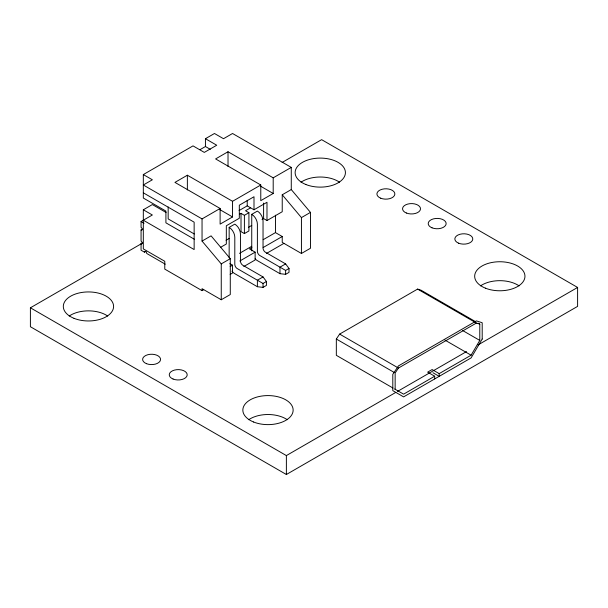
<?xml version="1.0" encoding="UTF-8"?>
<svg xmlns="http://www.w3.org/2000/svg" width="608" height="608" viewBox="0 0 608 608"><rect width="100%" height="100%" fill="white"/><g stroke="black" fill="none" stroke-linecap="round" stroke-linejoin="round"><path stroke-width="0.91" d="M434.69 378.936L434.69 376.223L427.629 372.149L432.136 369.55L439.189 373.624L471.101 355.201L479.788 340.419L479.788 324.117L478.154 323.175M392.988 388.033L336.33 355.323L336.33 339.028L339.629 334.096L417.582 289.096L420.964 290.16L475.699 321.761M479.788 324.117L476.398 323.053L398.445 368.06L395.147 372.985L395.147 389.287M194.264 239.195L165.908 222.824L165.908 211.082L143.321 198.041L143.321 174.572L193.017 145.882L204.311 152.403L216.729 145.228L205.436 138.708L205.436 146.528L200.002 149.667M205.436 138.708L214.472 133.494L223.508 138.708L232.545 133.494L291.27 167.398L291.27 189.567L310.468 212.39L310.468 248.254L301.431 253.468L282.234 242.379L282.234 236.512L275.462 232.606L263.188 239.681M187.37 175.218L174.944 182.392L220.119 208.476L220.119 224.124L232.545 216.95L232.545 201.301L187.37 175.218L187.37 189.947M228.023 151.749L215.604 158.924L260.779 184.999L260.779 200.648L273.197 193.481L273.197 177.832L228.023 151.749L228.023 166.478M203.695 289.682L202.046 290.632L164.776 269.116L164.776 261.288L143.321 248.9L143.321 209.783L152.357 204.562L166.068 212.481M145.958 251.294L144.453 252.16L141.064 250.207L141.064 243.686A1.596 0.92 60 0 0 142.188 243.033A1.596 0.92 60 0 0 141.064 241.08L141.064 229.991A1.596 0.92 60 0 0 142.188 229.345A1.596 0.92 60 0 0 141.064 227.384L141.064 221.517L152.357 214.996L143.321 209.783M141.064 229.991L142.568 229.125M141.064 243.686L142.568 242.82M282.135 162.458L321.624 139.658L577.6 287.447L577.6 306.371L286.376 474.506L30.4 326.724L30.4 307.8L142.287 243.2M143.321 174.572L152.357 179.786L143.321 184.999L202.046 218.91L220.119 208.476M232.545 201.301L260.779 184.999M273.197 177.832L291.27 167.398M239.066 210.573L247.22 205.869L254 209.783L266.988 202.282L266.988 220.537L263.598 218.584L262.048 219.48M239.56 214.206L241.011 213.362L244.401 215.323L248.915 212.716L248.915 230.972L244.401 233.578L241.011 231.625L241.011 213.362M250.61 207.822L245.533 210.756L248.915 212.716M221.251 299.759L221.251 263.902L202.046 241.08L211.082 235.858L230.28 258.681L230.28 294.546L221.251 299.759L202.046 288.678L202.046 290.632M266.988 220.537L282.234 211.736L282.234 194.78L291.27 189.567M229.155 257.739L229.155 227.384L234.802 224.124A7.988 4.613 60 0 1 240.449 233.905L240.449 260.642A3.526 2.037 60 0 0 243.268 265.529L263.036 276.944L266.426 281.504L266.426 285.418L263.036 287.371L257.389 286.718L234.802 273.684A7.988 4.613 60 0 1 232.644 271.936L231.975 271.176M251.742 250.861L251.742 214.343L257.389 211.082A7.988 4.613 60 0 1 263.036 220.864L263.036 247.6A3.526 2.037 60 0 0 265.856 252.487L285.623 263.902L289.013 268.462L289.013 272.376L285.623 274.33L279.976 273.684L257.389 260.642A7.988 4.613 60 0 1 255.231 258.894L255.132 258.78M226.047 240.266L229.155 238.473M248.634 227.225L251.742 225.431M220.712 247.258L226.328 244.013L226.328 225.758L239.316 218.257L239.316 205.215L254 196.741L254 209.783M221.251 263.902L230.28 258.681M239.476 253.376L251.742 246.293M301.431 253.468L301.431 217.603L310.468 212.39M251.902 247.509L249.485 248.9L255.132 252.16L255.132 259.988L243.838 266.509M230.158 266.578L232.545 265.202L232.545 273.03L230.158 274.406M239.803 261.014L255.132 252.16M263.158 247.524L282.234 236.512M266.342 253.513L283.875 243.39M263.036 276.944L257.389 280.204L257.389 286.718M285.623 263.902L279.976 267.163L279.976 273.684M229.155 227.384A7.988 4.613 60 0 1 234.802 237.166L234.802 263.902A3.526 2.037 60 0 0 237.622 268.789L263.036 283.465L266.426 281.504M251.742 214.343A7.988 4.613 60 0 1 257.389 224.124L257.389 250.861A3.526 2.037 60 0 0 260.209 255.748L285.623 270.423L289.013 268.462M30.4 307.8L286.376 455.582L395.793 392.411M397.434 391.461L466.541 351.568M478.055 344.918L577.6 287.447M434.69 376.223L403.606 394.166L394.622 388.983M205.436 146.528L210.277 149.325M260.551 186.177L273.197 193.481M417.582 289.096L476.398 323.053M462.627 330.516L479.788 340.419M219.891 209.646L232.545 216.95M444.957 340.108L471.101 355.201M143.321 192.827L194.142 222.171L194.142 249.554L143.321 220.21M194.271 233.981L168.165 218.91L168.165 206.94M432.919 372.719L439.189 376.337L439.189 373.624M229.832 263.636L232.545 265.202M339.629 334.096L398.445 368.06M141.064 221.517L144.073 223.258M336.33 339.028L394.334 372.514M165.262 264.176L146.71 253.468A1.596 0.92 60 0 0 145.578 251.514A1.596 0.92 60 0 0 144.453 252.16M282.234 194.78L301.431 217.603M286.376 455.582L286.376 474.506M285.623 270.423L285.623 274.33M275.462 215.164L275.462 232.606M263.598 203.064L263.598 218.584M263.036 283.465L263.036 287.371M247.22 200.275L247.22 205.869M244.401 215.323L244.401 233.578M202.046 218.91L202.046 241.08M301.021 182.202A25.141 14.516 0 0 1 339.538 182.202M248.733 419.702A25.141 14.516 0 0 1 287.25 419.702M480.556 285.859A25.141 14.516 0 0 1 519.08 285.859M69.19 316.046A25.141 14.516 0 0 1 107.715 316.046M482.197 339.028L471.101 357.914L403.606 396.887L392.798 390.64L392.798 374.346L398.445 365.902L476.398 320.902L482.197 322.726L482.197 339.028M253.574 421.998A25.141 14.516 0 0 0 293.041 411.373A25.141 14.516 0 0 0 257.366 396.948A25.141 14.516 0 0 0 253.574 421.998M305.854 184.498A25.141 14.516 0 0 0 345.321 173.873A25.141 14.516 0 0 0 309.654 159.448A25.141 14.516 0 0 0 305.854 184.498M485.397 288.154A25.141 14.516 0 0 0 524.864 277.529A25.141 14.516 0 0 0 489.189 263.104A25.141 14.516 0 0 0 485.397 288.154M458.66 243.2A8.976 5.183 0 0 0 472.75 239.408A8.976 5.183 0 0 0 460.02 234.262A8.976 5.183 0 0 0 458.66 243.2M406.38 213.02A8.976 5.183 0 0 0 420.47 209.22A8.976 5.183 0 0 0 407.732 204.075A8.976 5.183 0 0 0 406.38 213.02M432.03 227.825A8.976 5.183 0 0 0 446.12 224.033A8.976 5.183 0 0 0 433.382 218.888A8.976 5.183 0 0 0 432.03 227.825M146.437 363.66A8.976 5.183 0 0 0 160.527 359.868A8.976 5.183 0 0 0 147.797 354.722A8.976 5.183 0 0 0 146.437 363.66M173.075 379.035A8.976 5.183 0 0 0 187.165 375.242A8.976 5.183 0 0 0 174.428 370.097A8.976 5.183 0 0 0 173.075 379.035M74.032 318.341A25.141 14.516 0 0 0 113.498 307.716A25.141 14.516 0 0 0 77.832 293.292A25.141 14.516 0 0 0 74.032 318.341M380.73 198.208A8.976 5.183 0 0 0 394.82 194.416A8.976 5.183 0 0 0 382.082 189.27A8.976 5.183 0 0 0 380.73 198.208"/></g></svg>
